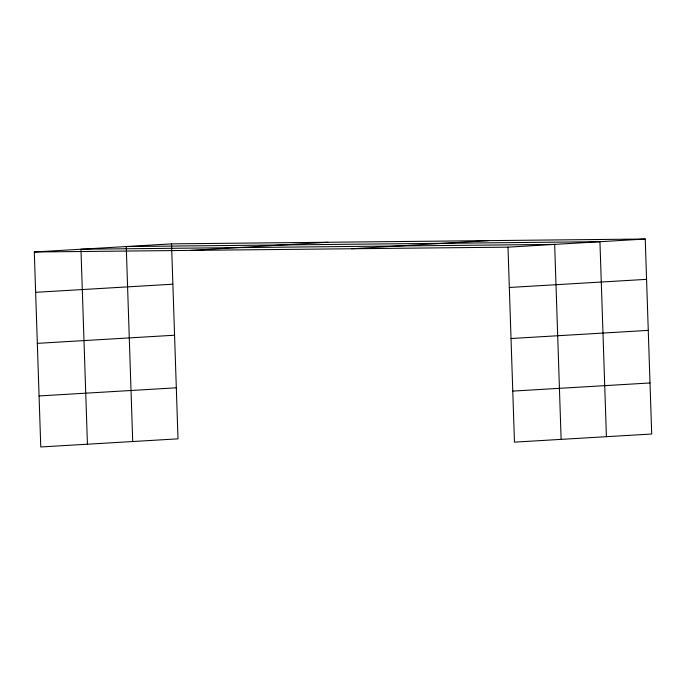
<?xml version="1.0" encoding="UTF-8"?>
<svg xmlns="http://www.w3.org/2000/svg" width="686" height="686" viewBox="0 0 686 686"><rect width="100%" height="100%" fill="white"/><g stroke="black" fill="none" stroke-linecap="round" stroke-linejoin="round"><path stroke-width="1.03" d="M171.534 243.864L178.008 438.843L40.766 446.972L34.3 251.994L171.534 243.864L645.234 239.028L651.7 434.006L514.466 442.136L507.992 247.157L645.234 239.028M190.622 250.399L327.857 242.269M351.678 248.752L488.912 240.623M35.638 292.322L172.872 284.193M509.329 287.477L646.572 279.348M37.327 343.36L174.57 335.222M511.027 338.515L648.261 330.386M39.076 395.942L176.311 387.813M512.768 391.097L650.011 382.968M34.3 251.994L507.992 247.157M606.415 436.69L599.941 241.704L126.25 246.548L132.715 441.527M561.122 439.366L554.657 244.388L80.957 249.232L87.431 444.211"/></g></svg>
